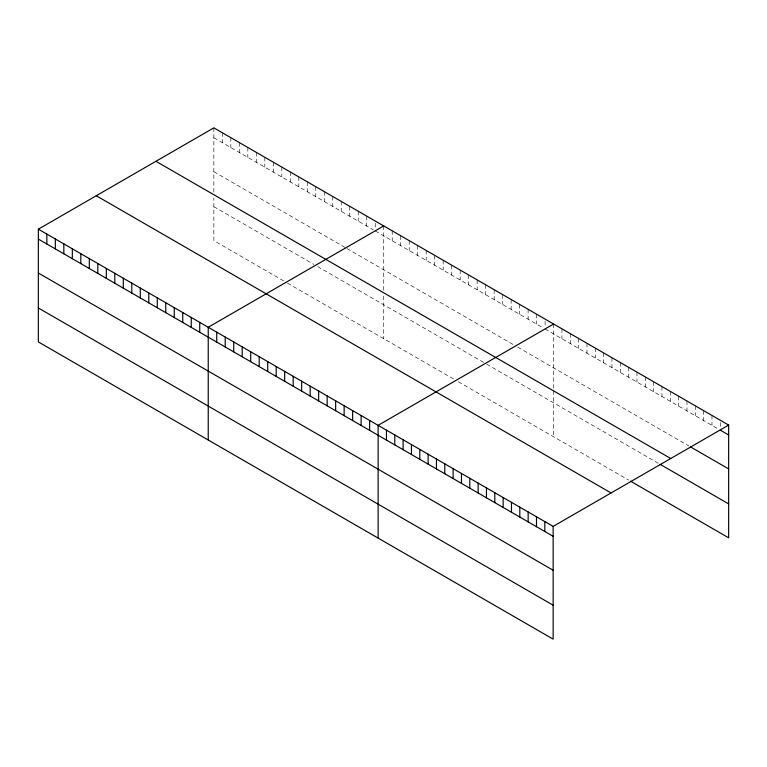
<?xml version="1.0" encoding="UTF-8"?>
<svg xmlns="http://www.w3.org/2000/svg" width="767" height="767" viewBox="0 0 767 767"><rect width="100%" height="100%" fill="white"/><g stroke="black" fill="none" stroke-linecap="round" stroke-linejoin="round"><path stroke-width="0.58" stroke-dasharray="3.83 2.88" d="M213.849 137.772L373.347 229.86M375.236 230.944L543.237 327.94M545.126 329.033L718.458 429.108M213.849 171.703L345.984 247.99M346.924 248.537L513.976 344.987M517.754 347.163L688.824 445.934M213.849 206.668L313.895 264.423M317.663 266.609L485.664 363.596M486.604 364.143L658.268 463.249M283.685 280.923L213.849 240.598L213.849 197.924M287.462 283.109L454.515 379.55M458.292 381.736L628.633 480.075M720.318 422.464L720.318 427.976M711.977 415.455L711.977 425.359M703.646 410.642L703.646 420.556M695.314 405.829L695.314 415.743M686.973 401.016L686.973 410.93M678.642 396.203L678.642 406.117M670.31 391.391L670.31 401.304M661.969 386.578L661.969 396.491M653.637 381.765L653.637 391.678M645.296 376.952L645.296 386.865M636.965 372.139L636.965 382.052M628.633 367.326L628.633 377.239M620.292 362.513L620.292 372.426M611.961 357.71L611.961 367.623M603.629 352.897L603.629 362.81M595.288 348.084L595.288 357.997M586.956 343.271L586.956 353.184M578.625 338.458L578.625 348.371M570.284 333.645L570.284 343.558M561.952 328.832L561.952 338.746M553.621 324.019L553.621 389.722M553.621 390.815L553.621 436.768M545.126 321.315L545.126 326.828M536.632 314.211L536.632 324.125M528.137 309.312L528.137 319.225M519.643 304.403L519.643 314.317M511.148 299.504L511.148 309.417M502.653 294.595L502.653 304.509M494.159 289.696L494.159 299.609M485.664 284.787L485.664 294.701M477.17 279.888L477.17 289.801M468.675 274.979L468.675 284.893M460.181 270.08L460.181 279.984M451.686 265.171L451.686 275.085M443.192 260.262L443.192 270.176M434.697 255.363L434.697 265.277M426.203 250.454L426.203 260.368M417.708 245.555L417.708 255.469M409.214 240.646L409.214 250.56M400.719 235.747L400.719 245.661M392.225 230.838L392.225 240.752M383.73 225.939L383.73 290.549M383.73 296.004L383.73 338.688M375.236 223.235L375.236 228.748M366.741 216.131L366.741 226.044M358.247 211.222L358.247 221.136M349.752 206.323L349.752 216.236M341.257 201.414L341.257 211.328M332.763 196.515L332.763 206.428M324.268 191.606L324.268 201.52M315.774 186.707L315.774 196.62M307.279 181.798L307.279 191.712M298.794 176.899L298.794 186.812M290.3 171.99L290.3 181.904M281.805 167.091L281.805 177.004M273.311 162.182L273.311 172.096M264.816 157.283L264.816 167.196M256.322 152.374L256.322 162.288M247.827 147.475L247.827 157.388M239.333 142.566L239.333 152.48M230.838 137.667L230.838 147.58M222.344 132.758L222.344 142.672M213.849 127.859L213.849 192.459"/><path stroke-width="1.15" d="M38.35 229.18L553.151 526.402L553.151 639.141L38.35 341.929L38.35 229.18L213.849 127.859L728.65 425.071L728.65 537.82L630.484 481.149M383.73 225.939L208.231 327.26L208.231 440.009M553.621 324.019L378.121 425.34L378.121 538.089M553.151 526.402L728.65 425.071M720.318 430.172L728.65 434.985M690.683 446.998L728.65 468.925M155.931 161.291L670.732 458.513M660.119 464.323L728.65 503.89M96.268 195.738L611.069 492.96M38.35 239.093L553.151 536.306M38.35 273.023L553.151 570.245M38.35 307.989L553.151 605.211M544.819 521.589L544.819 531.502M536.488 516.776L536.488 526.689M528.147 511.963L528.147 521.876M519.815 507.15L519.815 517.063M511.474 502.337L511.474 512.251M503.142 497.524L503.142 507.438M494.811 492.711L494.811 502.625M486.47 487.898L486.47 497.812M478.138 483.085L478.138 492.999M469.807 478.272L469.807 488.186M461.466 473.46L461.466 483.373M453.134 468.656L453.134 478.57M444.802 463.843L444.802 473.757M436.461 459.03L436.461 468.944M428.13 454.217L428.13 464.131M419.798 449.404L419.798 459.318M411.457 444.592L411.457 454.505M403.126 439.779L403.126 449.692M394.794 434.966L394.794 444.879M386.453 430.153L386.453 440.066M369.627 420.441L369.627 430.354M361.132 415.532L361.132 425.445M352.638 410.633L352.638 420.546M344.143 405.724L344.143 415.637M335.649 400.825L335.649 410.738M327.154 395.916L327.154 405.829M318.66 391.017L318.66 400.93M310.165 386.108L310.165 396.021M301.671 381.209L301.671 391.122M293.176 376.3L293.176 386.213M284.682 371.401L284.682 381.314M276.187 366.492L276.187 376.405M267.693 361.593L267.693 371.506M259.198 356.684L259.198 366.597M250.704 351.785L250.704 361.698M242.209 346.876L242.209 356.789M233.714 341.977L233.714 351.89M225.22 337.068L225.22 346.981M216.725 332.169L216.725 342.082M199.736 322.361L199.736 332.274M191.242 317.452L191.242 327.365M182.757 312.553L182.757 322.466M174.262 307.644L174.262 317.557M165.768 302.744L165.768 312.658M157.273 297.836L157.273 307.749M148.779 292.936L148.779 302.84M140.284 288.028L140.284 297.941M131.79 283.119L131.79 293.032M123.295 278.22L123.295 288.133M114.801 273.311L114.801 283.224M106.306 268.412L106.306 278.325M97.812 263.503L97.812 273.416M89.317 258.604L89.317 268.517M80.823 253.695L80.823 263.608M72.328 248.796L72.328 258.709M63.834 243.887L63.834 253.8M55.339 238.988L55.339 248.901M46.845 234.079L46.845 243.992"/></g></svg>
